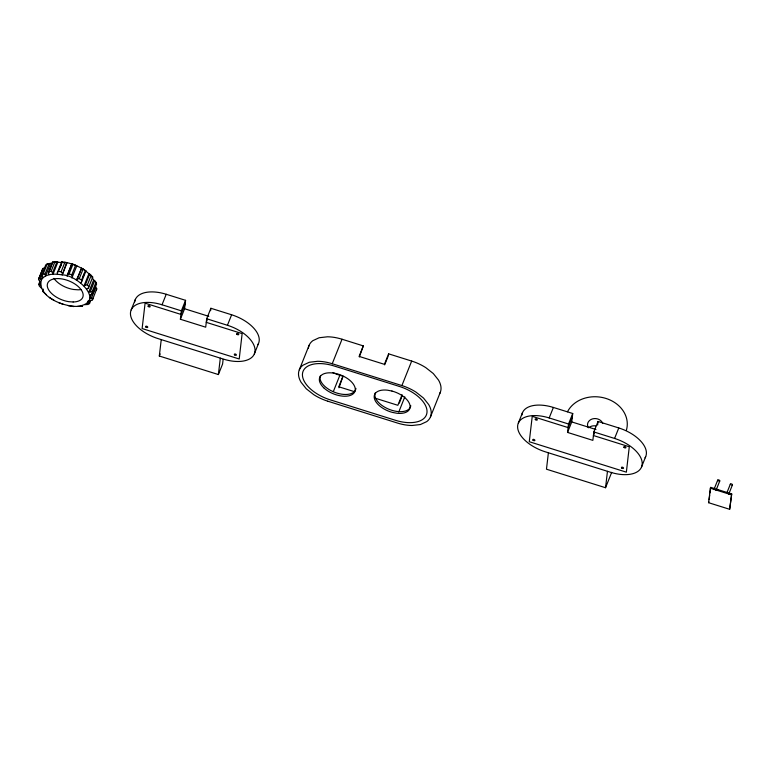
<?xml version="1.0" encoding="UTF-8"?>
<svg xmlns="http://www.w3.org/2000/svg" width="771" height="771" viewBox="0 0 771 771"><rect width="100%" height="100%" fill="white"/><g stroke="black" fill="none" stroke-linecap="round" stroke-linejoin="round"><path stroke-width="1.16" d="M90.294 275.257C84.193 268.424 75.404 264.665 66.672 262.535L62.22 274.91C77.273 274.678 106.523 302.444 77.399 306.395C62.827 306.877 33.519 295.418 42.646 276.481M223.137 359.363L222.588 364.057L218.386 374.552L159.318 356.029L161.235 339.606M257.909 344.656A31.187 16.615 21.8 0 0 231.628 314.78L210.888 308.275L206.686 318.77L205.703 327.193L180.385 319.252L181.368 310.838L185.57 300.333L166.228 294.271A31.187 16.615 21.8 0 0 134.713 301.933M180.385 319.252L184.587 308.747L185.57 300.333M210.608 310.665L210.888 308.275M218.386 374.552L220.313 358.13M333.005 372.653A31.187 16.615 21.8 0 0 339.847 375.284L342.989 376.267L338.97 387.765M308.39 348.116A35.678 19.015 21.8 0 1 312.814 340.686L319.146 337.746L327.511 336.792A32.189 17.155 21.8 0 1 342.035 339.23L363.305 345.9L359.344 356.954M388.439 355.441L388.623 353.841L411.685 361.069A32.189 17.155 21.8 0 1 425.727 367.594L433.292 373.54L438.526 380.093A35.678 19.015 21.8 0 1 439.566 393.779M401.816 396.843L402.057 394.791L397.855 405.295L375.14 398.173M548.393 452.779L546.466 469.202L605.543 487.725L611.682 472.363M645.067 457.829A31.187 16.615 21.8 0 0 618.785 427.953L598.045 421.448L593.843 431.943L592.86 440.366L567.543 432.425L568.526 424.011L572.728 413.507L553.385 407.445A31.187 16.615 21.8 0 0 521.871 415.106M567.543 432.425L571.745 421.92L572.728 413.507M597.621 425.023L598.045 421.448M605.543 487.725L607.461 471.303M708.559 502.692L710.602 487.311L731.698 493.932L729.655 509.303L708.559 502.692L708.906 501.815M709.166 499.589L709.686 495.127M709.946 492.891L710.467 488.428M729.655 509.303L731.698 493.932M67.434 274.765L67.077 276.172L71.79 263.875L67.434 274.765L69.12 273.859L72.956 264.251L76.84 265.783L71.867 277.984L72.484 276.673L71.78 274.861L75.625 265.263M49.045 274.736L48.428 273.252L52.746 262.005L67.087 262.728L62.22 274.91C55.204 273.695 45.855 273.165 41.316 279.806L39.013 278.1L42.858 268.501L44.641 267.701M40.477 282.408L38.55 279.545L39.013 278.1M42.858 268.501L38.55 279.545M89.108 300.767L92.443 299.89L92.906 298.444L89.947 298.165L91.72 293.732M96.279 290.291L96.751 288.846L95.893 287.053L91.547 297.943M40.285 278.591L45.759 264.867L47.204 263.913L52.794 262.94M41.653 288.402L39.321 286.06L38.733 284.335L40.015 281.136M43.08 277.608L42.135 276.278L43.012 274.1M42.135 276.278L41.913 274.466L43.369 273.522L47.204 263.913M40.593 285.309L39.514 284.393L40.391 282.215M50.558 263.711L45.682 275.893L44.882 274.466L49.238 263.576M48.428 273.252L52.746 262.005M46.405 294.695L42.559 291.284L43.417 289.154M48.91 271.604L51.117 271.296L54.963 261.697M52.785 262.362L57.892 261.995L53.026 274.177L52.621 272.655L56.977 261.764M57.468 274.235L57.314 272.722L61.67 261.832L66.672 262.535M57.314 272.722L58.461 271.392L62.297 261.793M60.128 267.585L61.458 264.27M62.316 273.426L61.102 271.768L64.937 262.169M77.264 279.073L81.62 268.183L76.406 280.259L77.264 279.073L79.259 278.62L81.543 280.104L81.591 281.887L80.502 282.928M79.259 278.62L83.104 269.021L81.62 268.183M81.543 280.104L85.388 270.505L83.104 269.021M82.719 277.396L84.049 274.071M81.591 281.887L85.947 270.997L85.388 270.505M85.302 284.991L89.658 274.1L88.896 273.695L84.02 285.877L85.302 284.991L87.345 284.971L88.896 286.706L88.241 288.277L86.815 289M87.345 284.971L91.18 275.372L89.658 274.1M88.241 288.277L92.742 277.107L91.18 275.372M92.173 277.608L93.648 279.979L88.781 292.161L92.134 291.93L92.722 293.655L89.831 295.254M90.313 291.621L94.669 280.731L93.648 279.979M88.231 300.748L87.345 302.964L89.542 303.523L90.824 300.324M92.134 291.93L95.98 282.331L94.669 280.731M92.732 291.621L94.043 288.354M88.8 303.003L89.677 300.825M92.722 293.655L96.568 284.056L95.98 282.331M92.443 299.89L96.751 288.846M131.186 309.894L135.388 299.399M206.686 318.77L227.435 325.275A31.187 16.615 21.8 0 1 253.495 344.28A31.187 16.615 21.8 0 1 244.937 360.712L243.135 361.079A31.187 16.615 21.8 0 1 223.474 359.122L158.074 338.614A31.187 16.615 21.8 0 1 139.368 328.542L137.768 327.106A31.187 16.615 21.8 0 1 133.518 306.656A31.187 16.615 21.8 0 1 162.026 304.767L166.228 294.271M159.318 356.029L160.156 353.937M185.156 303.919L180.954 314.414L145.093 303.167L142.124 328.552L239.212 358.997L242.133 333.602L206.271 322.355L207.11 320.254M227.435 325.275L231.628 314.78M254.314 353.995L258.516 343.49M299.312 369.801L309.113 345.302M327.848 401.219A32.189 17.155 21.8 0 1 313.807 394.694L306.241 388.757L301.018 382.194A35.678 19.015 21.8 0 1 303.013 365.184L309.344 362.245L317.71 361.291A32.189 17.155 21.8 0 1 332.234 363.729L342.035 339.23M333.351 391.533L339.847 375.284M342.989 376.267L338.787 386.772L354.689 391.755M363.305 345.9L359.113 356.404L384.421 364.336L388.623 353.841M384.662 364.885L388.015 356.491M332.234 363.729L401.893 385.567L411.685 361.069M399.301 403.137L401.402 397.894M398.752 412.042L404.814 396.872M430.43 416.986L440.222 392.487M518.343 423.067L522.536 412.572M593.843 431.943L614.583 438.448A31.187 16.615 21.8 0 1 640.653 457.454A31.187 16.615 21.8 0 1 632.095 473.886L630.283 474.252A31.187 16.615 21.8 0 1 610.622 472.295L545.222 451.787A31.187 16.615 21.8 0 1 526.516 441.716L524.916 440.28A31.187 16.615 21.8 0 1 520.676 419.838A31.187 16.615 21.8 0 1 549.183 417.94L553.385 407.445M572.304 417.092L568.102 427.587L532.241 416.34L529.272 441.725L626.36 472.17L629.29 446.775L593.419 435.528L594.258 433.427M614.583 438.448L618.785 427.953M641.472 467.168L645.664 456.663M713.946 489.537L717.734 480.092M715.96 490.472L719.748 481.017M726.976 492.592L730.339 484.188M728.672 494.307L732.45 484.853M42.559 291.284L43.61 291.573M92.742 277.107L91.682 276.818M89.542 303.523L88.087 304.468L84.743 304.68M58.557 302.589L63.347 304.4M95.777 283.998L96.568 284.056M38.733 284.335L39.514 284.393M58.461 271.392L61.102 271.768M81.379 305.836L82.545 306.386L77.399 306.395M54.028 300.305L49.354 297.394L49.922 297.645M571.745 421.92L595.954 429.514M549.183 417.94L568.526 424.011M184.587 308.747L208.806 316.341M162.026 304.767L181.368 310.838M710.255 488.188L731.351 494.799M327.848 401.219L397.508 423.057A32.189 17.155 21.8 0 0 412.022 425.496L420.397 424.542L426.729 421.612A35.678 19.015 21.8 0 0 428.715 404.592L423.491 398.038L415.935 392.092A32.189 17.155 21.8 0 0 401.893 385.567M71.79 263.875L72.956 264.251M61.67 261.832L62.345 262.053M72.956 306.338L73.631 306.559L68.205 305.663M69.12 273.859L71.78 274.861M85.379 270.746L85.947 270.997M43.369 273.522L44.882 274.466M51.117 271.296L52.621 272.655M730.445 484.535A1.118 0.598 21.8 0 1 730.927 483.831A1.118 0.598 21.8 0 1 732.344 484.506A1.118 0.598 21.8 0 1 731.862 485.21M729.212 493.864A1.118 0.598 21.8 0 1 730.85 493.835M717.955 480.757A1.118 0.598 21.8 0 1 718.167 479.87A1.118 0.598 21.8 0 1 719.709 480.584A1.118 0.598 21.8 0 1 718.967 481.229M716.577 490.077A1.118 0.598 21.8 0 1 717.107 489.537A1.118 0.598 21.8 0 1 718.379 490.009M81.013 289.539A18.928 10.09 21.8 0 1 78.006 289.809L73.563 289.482A18.928 10.09 21.8 0 1 53.951 278.37M588.35 427.78A7.797 6.525 6.7 0 1 587.916 422.778L588.389 421.843A7.797 6.525 6.7 0 1 595.964 418.595A7.797 6.525 6.7 0 1 602.72 423.366M588.986 427.5A7.797 6.525 6.7 0 1 595.723 425.929M567.485 411.781A31.187 26.118 6.7 0 1 605.967 398.434A31.187 26.118 6.7 0 1 626.38 430.247M410.779 405.671A18.928 10.09 21.8 0 1 389.943 409.652A18.928 10.09 21.8 0 1 375.438 392.564M355.932 388.391A18.928 10.09 21.8 0 1 335.24 392.516A18.928 10.09 21.8 0 1 320.553 375.448M73.139 301.991L68.696 301.663A18.928 10.09 21.8 0 1 47.763 282.967A18.928 10.09 21.8 0 1 76.483 285.097A18.928 10.09 21.8 0 1 73.139 301.991M391.938 391.032L387.302 390.155A18.928 10.09 21.8 0 0 374.359 398.356A18.928 10.09 21.8 0 0 392.362 412.398L397.007 413.275A18.928 10.09 21.8 0 0 409.941 405.083A18.928 10.09 21.8 0 0 391.938 391.032M399.407 386.444L334.007 365.946A31.187 16.615 21.8 0 0 302.492 373.607A31.187 16.615 21.8 0 0 330.046 399.783L395.446 420.291A31.187 16.615 21.8 0 0 426.961 412.63A31.187 16.615 21.8 0 0 399.407 386.444M624.067 447.459A1.118 0.598 21.8 0 0 625.859 447.739A1.118 0.598 21.8 0 0 624.655 446.592A1.118 0.598 21.8 0 0 624.067 447.459M535.373 419.597A1.118 0.598 21.8 0 0 537.204 420.012A1.118 0.598 21.8 0 0 536.163 418.836A1.118 0.598 21.8 0 0 535.373 419.597M533.05 440.222A1.118 0.598 21.8 0 0 534.843 440.511A1.118 0.598 21.8 0 0 533.648 439.364A1.118 0.598 21.8 0 0 533.05 440.222M621.696 468.016A1.118 0.598 21.8 0 0 623.498 468.296A1.118 0.598 21.8 0 0 622.293 467.159A1.118 0.598 21.8 0 0 621.696 468.016M323.772 387.803A18.928 10.09 21.8 0 0 354.313 392.612A18.928 10.09 21.8 0 0 333.814 373.135A18.928 10.09 21.8 0 0 323.772 387.803M236.909 334.286A1.118 0.598 21.8 0 0 238.711 334.566A1.118 0.598 21.8 0 0 237.507 333.419A1.118 0.598 21.8 0 0 236.909 334.286M148.225 306.424A1.118 0.598 21.8 0 0 150.046 306.839A1.118 0.598 21.8 0 0 149.015 305.663A1.118 0.598 21.8 0 0 148.225 306.424M145.892 327.049A1.118 0.598 21.8 0 0 147.695 327.338A1.118 0.598 21.8 0 0 146.49 326.191A1.118 0.598 21.8 0 0 145.892 327.049M234.548 354.843A1.118 0.598 21.8 0 0 236.34 355.123A1.118 0.598 21.8 0 0 235.136 353.985A1.118 0.598 21.8 0 0 234.548 354.843"/></g></svg>
